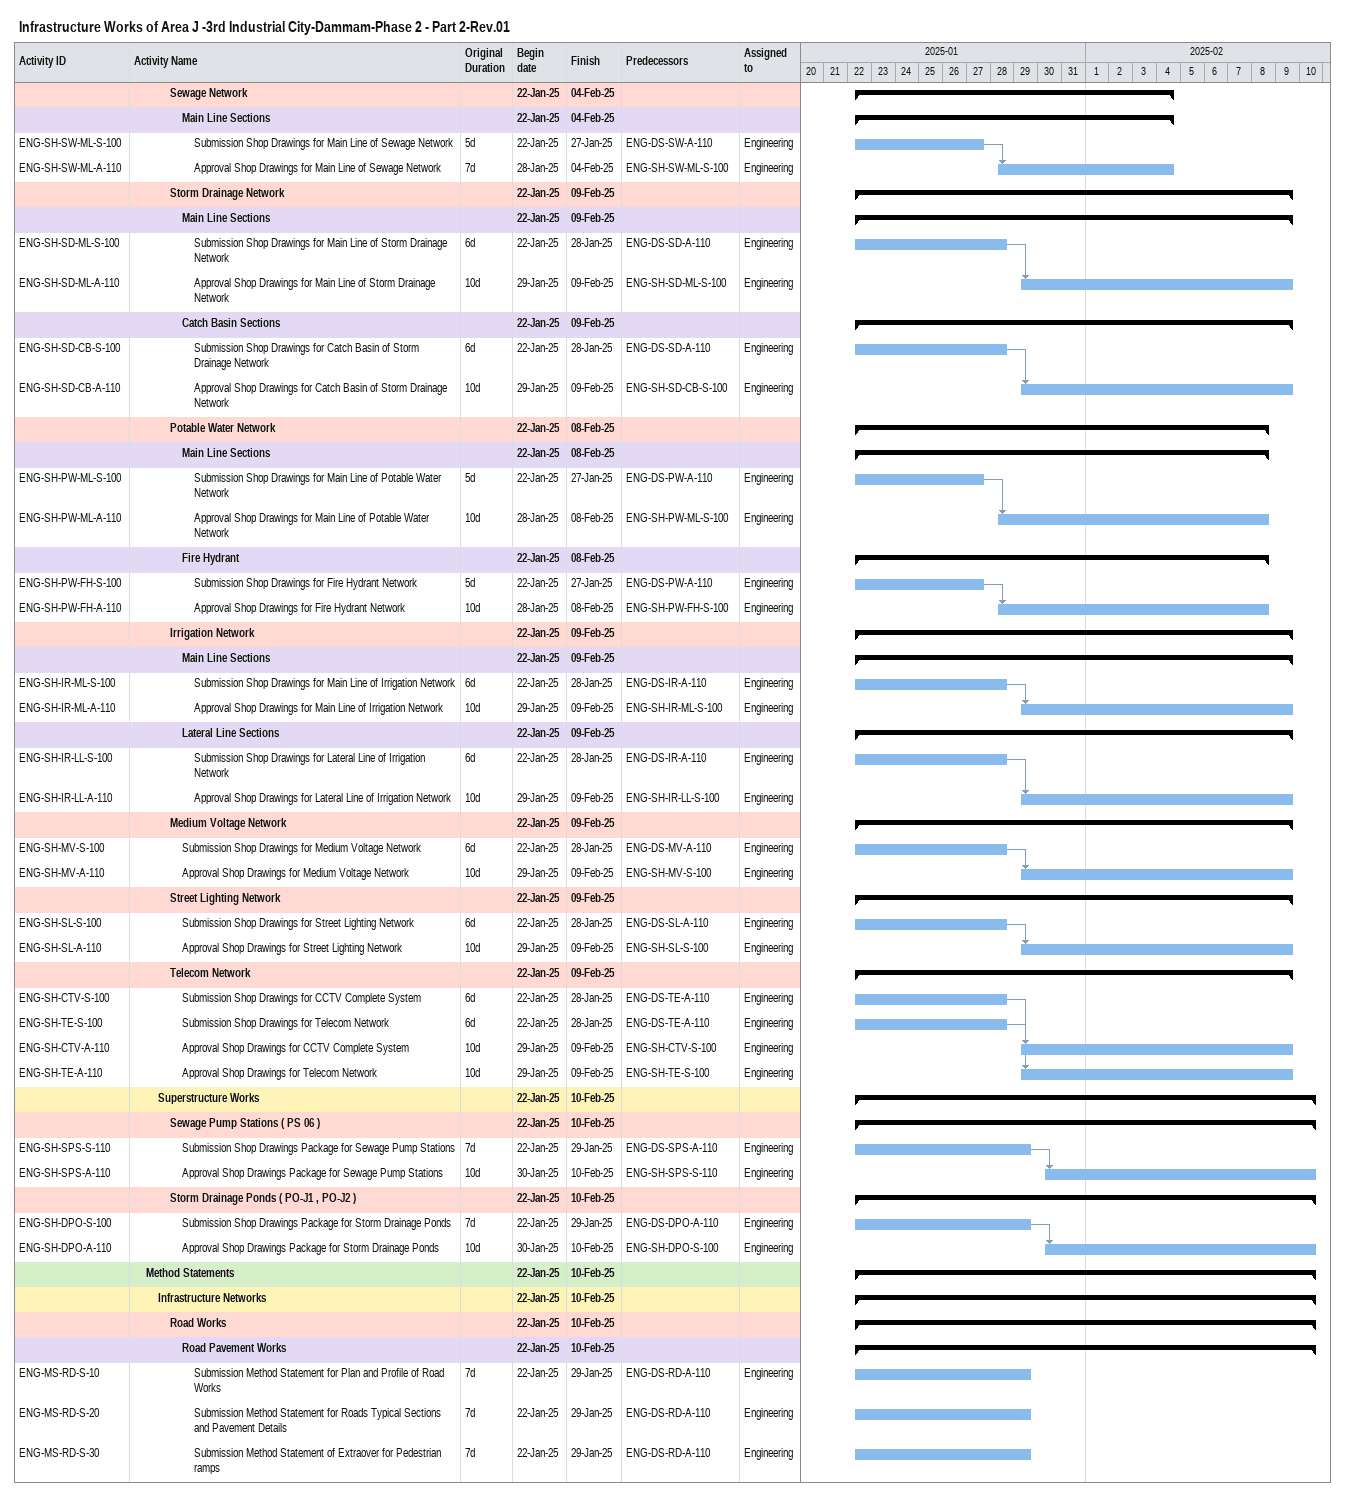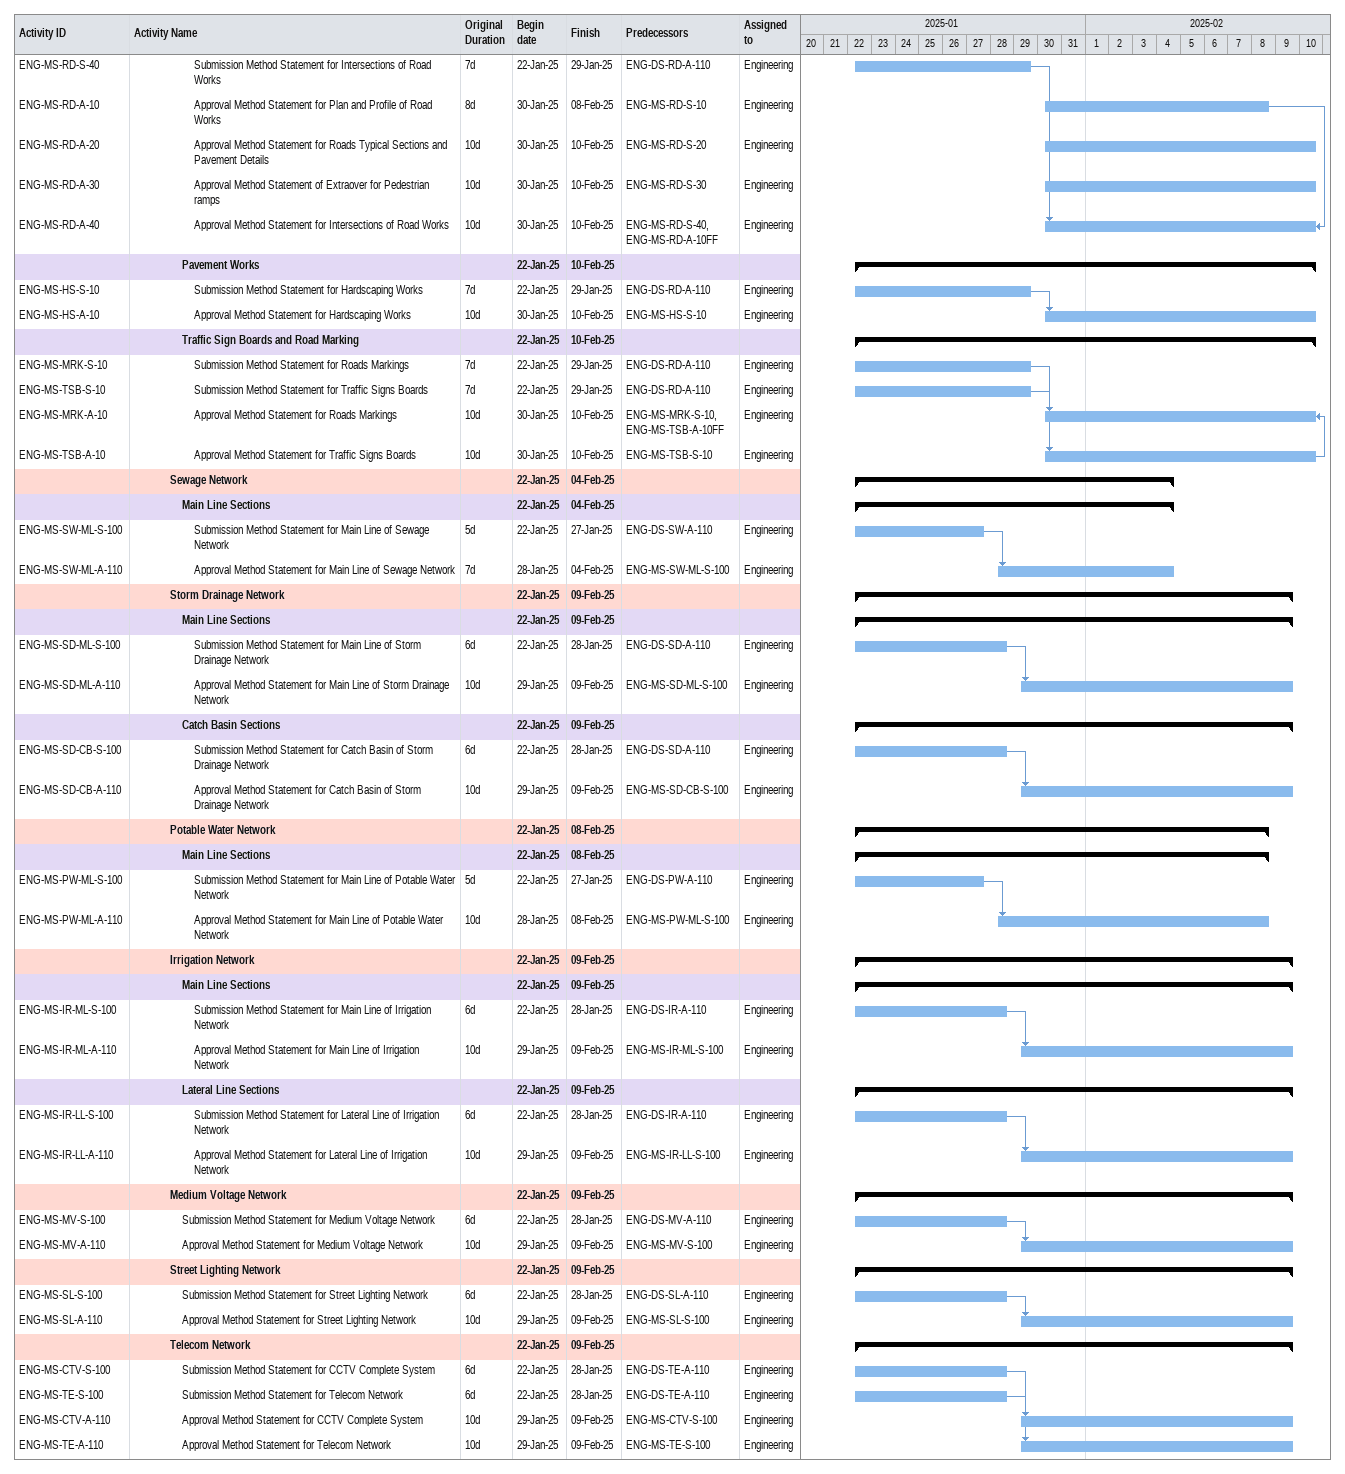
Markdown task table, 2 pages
Infrastructure Works of Area J -3rd Industrial City-Dammam-Phase 2 - Part 2-Rev.01

| ID | Level | Task | Original duration | Start | Finish | Predecessors | Resources |
|---|---|---|---|---|---|---|---|
|  | 4 | **Sewage Network** |  | 2025-01-22 | 2025-02-04 |  |  |
|  | 5 | **Main Line Sections** |  | 2025-01-22 | 2025-02-04 |  |  |
| ENG-SH-SW-ML-S-100 | 6 | Submission Shop Drawings for Main Line of Sewage Network | 5d | 2025-01-22 | 2025-01-27 | ENG-DS-SW-A-110 | Engineering |
| ENG-SH-SW-ML-A-110 | 6 | Approval Shop Drawings for Main Line of Sewage Network | 7d | 2025-01-28 | 2025-02-04 | ENG-SH-SW-ML-S-100 | Engineering |
|  | 4 | **Storm Drainage Network** |  | 2025-01-22 | 2025-02-09 |  |  |
|  | 5 | **Main Line Sections** |  | 2025-01-22 | 2025-02-09 |  |  |
| ENG-SH-SD-ML-S-100 | 6 | Submission Shop Drawings for Main Line of Storm Drainage Network | 6d | 2025-01-22 | 2025-01-28 | ENG-DS-SD-A-110 | Engineering |
| ENG-SH-SD-ML-A-110 | 6 | Approval Shop Drawings for Main Line of Storm Drainage Network | 10d | 2025-01-29 | 2025-02-09 | ENG-SH-SD-ML-S-100 | Engineering |
|  | 5 | **Catch Basin Sections** |  | 2025-01-22 | 2025-02-09 |  |  |
| ENG-SH-SD-CB-S-100 | 6 | Submission Shop Drawings for Catch Basin of Storm Drainage Network | 6d | 2025-01-22 | 2025-01-28 | ENG-DS-SD-A-110 | Engineering |
| ENG-SH-SD-CB-A-110 | 6 | Approval Shop Drawings for Catch Basin of Storm Drainage Network | 10d | 2025-01-29 | 2025-02-09 | ENG-SH-SD-CB-S-100 | Engineering |
|  | 4 | **Potable Water Network** |  | 2025-01-22 | 2025-02-08 |  |  |
|  | 5 | **Main Line Sections** |  | 2025-01-22 | 2025-02-08 |  |  |
| ENG-SH-PW-ML-S-100 | 6 | Submission Shop Drawings for Main Line of Potable Water Network | 5d | 2025-01-22 | 2025-01-27 | ENG-DS-PW-A-110 | Engineering |
| ENG-SH-PW-ML-A-110 | 6 | Approval Shop Drawings for Main Line of Potable Water Network | 10d | 2025-01-28 | 2025-02-08 | ENG-SH-PW-ML-S-100 | Engineering |
|  | 5 | **Fire Hydrant** |  | 2025-01-22 | 2025-02-08 |  |  |
| ENG-SH-PW-FH-S-100 | 6 | Submission Shop Drawings for Fire Hydrant Network | 5d | 2025-01-22 | 2025-01-27 | ENG-DS-PW-A-110 | Engineering |
| ENG-SH-PW-FH-A-110 | 6 | Approval Shop Drawings for Fire Hydrant Network | 10d | 2025-01-28 | 2025-02-08 | ENG-SH-PW-FH-S-100 | Engineering |
|  | 4 | **Irrigation Network** |  | 2025-01-22 | 2025-02-09 |  |  |
|  | 5 | **Main Line Sections** |  | 2025-01-22 | 2025-02-09 |  |  |
| ENG-SH-IR-ML-S-100 | 6 | Submission Shop Drawings for Main Line of Irrigation Network | 6d | 2025-01-22 | 2025-01-28 | ENG-DS-IR-A-110 | Engineering |
| ENG-SH-IR-ML-A-110 | 6 | Approval Shop Drawings for Main Line of Irrigation Network | 10d | 2025-01-29 | 2025-02-09 | ENG-SH-IR-ML-S-100 | Engineering |
|  | 5 | **Lateral Line Sections** |  | 2025-01-22 | 2025-02-09 |  |  |
| ENG-SH-IR-LL-S-100 | 6 | Submission Shop Drawings for Lateral Line of Irrigation Network | 6d | 2025-01-22 | 2025-01-28 | ENG-DS-IR-A-110 | Engineering |
| ENG-SH-IR-LL-A-110 | 6 | Approval Shop Drawings for Lateral Line of Irrigation Network | 10d | 2025-01-29 | 2025-02-09 | ENG-SH-IR-LL-S-100 | Engineering |
|  | 4 | **Medium Voltage Network** |  | 2025-01-22 | 2025-02-09 |  |  |
| ENG-SH-MV-S-100 | 5 | Submission Shop Drawings for Medium Voltage Network | 6d | 2025-01-22 | 2025-01-28 | ENG-DS-MV-A-110 | Engineering |
| ENG-SH-MV-A-110 | 5 | Approval Shop Drawings for Medium Voltage Network | 10d | 2025-01-29 | 2025-02-09 | ENG-SH-MV-S-100 | Engineering |
|  | 4 | **Street Lighting Network** |  | 2025-01-22 | 2025-02-09 |  |  |
| ENG-SH-SL-S-100 | 5 | Submission Shop Drawings for Street Lighting Network | 6d | 2025-01-22 | 2025-01-28 | ENG-DS-SL-A-110 | Engineering |
| ENG-SH-SL-A-110 | 5 | Approval Shop Drawings for Street Lighting Network | 10d | 2025-01-29 | 2025-02-09 | ENG-SH-SL-S-100 | Engineering |
|  | 4 | **Telecom Network** |  | 2025-01-22 | 2025-02-09 |  |  |
| ENG-SH-CTV-S-100 | 5 | Submission Shop Drawings for CCTV Complete System | 6d | 2025-01-22 | 2025-01-28 | ENG-DS-TE-A-110 | Engineering |
| ENG-SH-TE-S-100 | 5 | Submission Shop Drawings for Telecom Network | 6d | 2025-01-22 | 2025-01-28 | ENG-DS-TE-A-110 | Engineering |
| ENG-SH-CTV-A-110 | 5 | Approval Shop Drawings for CCTV Complete System | 10d | 2025-01-29 | 2025-02-09 | ENG-SH-CTV-S-100 | Engineering |
| ENG-SH-TE-A-110 | 5 | Approval Shop Drawings for Telecom Network | 10d | 2025-01-29 | 2025-02-09 | ENG-SH-TE-S-100 | Engineering |
|  | 3 | **Superstructure Works** |  | 2025-01-22 | 2025-02-10 |  |  |
|  | 4 | **Sewage Pump Stations ( PS 06 )** |  | 2025-01-22 | 2025-02-10 |  |  |
| ENG-SH-SPS-S-110 | 5 | Submission Shop Drawings Package for Sewage Pump Stations | 7d | 2025-01-22 | 2025-01-29 | ENG-DS-SPS-A-110 | Engineering |
| ENG-SH-SPS-A-110 | 5 | Approval Shop Drawings Package for Sewage Pump Stations | 10d | 2025-01-30 | 2025-02-10 | ENG-SH-SPS-S-110 | Engineering |
|  | 4 | **Storm Drainage Ponds ( PO-J1 , PO-J2 )** |  | 2025-01-22 | 2025-02-10 |  |  |
| ENG-SH-DPO-S-100 | 5 | Submission Shop Drawings Package for Storm Drainage Ponds | 7d | 2025-01-22 | 2025-01-29 | ENG-DS-DPO-A-110 | Engineering |
| ENG-SH-DPO-A-110 | 5 | Approval Shop Drawings Package for Storm Drainage Ponds | 10d | 2025-01-30 | 2025-02-10 | ENG-SH-DPO-S-100 | Engineering |
|  | 2 | **Method Statements** |  | 2025-01-22 | 2025-02-10 |  |  |
|  | 3 | **Infrastructure Networks** |  | 2025-01-22 | 2025-02-10 |  |  |
|  | 4 | **Road Works** |  | 2025-01-22 | 2025-02-10 |  |  |
|  | 5 | **Road Pavement Works** |  | 2025-01-22 | 2025-02-10 |  |  |
| ENG-MS-RD-S-10 | 6 | Submission Method Statement for Plan and Profile of Road Works | 7d | 2025-01-22 | 2025-01-29 | ENG-DS-RD-A-110 | Engineering |
| ENG-MS-RD-S-20 | 6 | Submission Method Statement for Roads Typical Sections and Pavement Details | 7d | 2025-01-22 | 2025-01-29 | ENG-DS-RD-A-110 | Engineering |
| ENG-MS-RD-S-30 | 6 | Submission Method Statement of Extraover for Pedestrian ramps | 7d | 2025-01-22 | 2025-01-29 | ENG-DS-RD-A-110 | Engineering |
| ENG-MS-RD-S-40 | 6 | Submission Method Statement for Intersections of Road Works | 7d | 2025-01-22 | 2025-01-29 | ENG-DS-RD-A-110 | Engineering |
| ENG-MS-RD-A-10 | 6 | Approval Method Statement for Plan and Profile of Road Works | 8d | 2025-01-30 | 2025-02-08 | ENG-MS-RD-S-10 | Engineering |
| ENG-MS-RD-A-20 | 6 | Approval Method Statement for Roads Typical Sections and Pavement Details | 10d | 2025-01-30 | 2025-02-10 | ENG-MS-RD-S-20 | Engineering |
| ENG-MS-RD-A-30 | 6 | Approval Method Statement of Extraover for Pedestrian ramps | 10d | 2025-01-30 | 2025-02-10 | ENG-MS-RD-S-30 | Engineering |
| ENG-MS-RD-A-40 | 6 | Approval Method Statement for Intersections of Road Works | 10d | 2025-01-30 | 2025-02-10 | ENG-MS-RD-S-40, ENG-MS-RD-A-10FF | Engineering |
|  | 5 | **Pavement Works** |  | 2025-01-22 | 2025-02-10 |  |  |
| ENG-MS-HS-S-10 | 6 | Submission Method Statement for Hardscaping Works | 7d | 2025-01-22 | 2025-01-29 | ENG-DS-RD-A-110 | Engineering |
| ENG-MS-HS-A-10 | 6 | Approval Method Statement for Hardscaping Works | 10d | 2025-01-30 | 2025-02-10 | ENG-MS-HS-S-10 | Engineering |
|  | 5 | **Traffic Sign Boards and Road Marking** |  | 2025-01-22 | 2025-02-10 |  |  |
| ENG-MS-MRK-S-10 | 6 | Submission Method Statement for Roads Markings | 7d | 2025-01-22 | 2025-01-29 | ENG-DS-RD-A-110 | Engineering |
| ENG-MS-TSB-S-10 | 6 | Submission Method Statement for Traffic Signs Boards | 7d | 2025-01-22 | 2025-01-29 | ENG-DS-RD-A-110 | Engineering |
| ENG-MS-MRK-A-10 | 6 | Approval Method Statement for Roads Markings | 10d | 2025-01-30 | 2025-02-10 | ENG-MS-MRK-S-10, ENG-MS-TSB-A-10FF | Engineering |
| ENG-MS-TSB-A-10 | 6 | Approval Method Statement for Traffic Signs Boards | 10d | 2025-01-30 | 2025-02-10 | ENG-MS-TSB-S-10 | Engineering |
|  | 4 | **Sewage Network** |  | 2025-01-22 | 2025-02-04 |  |  |
|  | 5 | **Main Line Sections** |  | 2025-01-22 | 2025-02-04 |  |  |
| ENG-MS-SW-ML-S-100 | 6 | Submission Method Statement for Main Line of Sewage Network | 5d | 2025-01-22 | 2025-01-27 | ENG-DS-SW-A-110 | Engineering |
| ENG-MS-SW-ML-A-110 | 6 | Approval Method Statement for Main Line of Sewage Network | 7d | 2025-01-28 | 2025-02-04 | ENG-MS-SW-ML-S-100 | Engineering |
|  | 4 | **Storm Drainage Network** |  | 2025-01-22 | 2025-02-09 |  |  |
|  | 5 | **Main Line Sections** |  | 2025-01-22 | 2025-02-09 |  |  |
| ENG-MS-SD-ML-S-100 | 6 | Submission Method Statement for Main Line of Storm Drainage Network | 6d | 2025-01-22 | 2025-01-28 | ENG-DS-SD-A-110 | Engineering |
| ENG-MS-SD-ML-A-110 | 6 | Approval Method Statement for Main Line of Storm Drainage Network | 10d | 2025-01-29 | 2025-02-09 | ENG-MS-SD-ML-S-100 | Engineering |
|  | 5 | **Catch Basin Sections** |  | 2025-01-22 | 2025-02-09 |  |  |
| ENG-MS-SD-CB-S-100 | 6 | Submission Method Statement for Catch Basin of Storm Drainage Network | 6d | 2025-01-22 | 2025-01-28 | ENG-DS-SD-A-110 | Engineering |
| ENG-MS-SD-CB-A-110 | 6 | Approval Method Statement for Catch Basin of Storm Drainage Network | 10d | 2025-01-29 | 2025-02-09 | ENG-MS-SD-CB-S-100 | Engineering |
|  | 4 | **Potable Water Network** |  | 2025-01-22 | 2025-02-08 |  |  |
|  | 5 | **Main Line Sections** |  | 2025-01-22 | 2025-02-08 |  |  |
| ENG-MS-PW-ML-S-100 | 6 | Submission Method Statement for Main Line of Potable Water Network | 5d | 2025-01-22 | 2025-01-27 | ENG-DS-PW-A-110 | Engineering |
| ENG-MS-PW-ML-A-110 | 6 | Approval Method Statement for Main Line of Potable Water Network | 10d | 2025-01-28 | 2025-02-08 | ENG-MS-PW-ML-S-100 | Engineering |
|  | 4 | **Irrigation Network** |  | 2025-01-22 | 2025-02-09 |  |  |
|  | 5 | **Main Line Sections** |  | 2025-01-22 | 2025-02-09 |  |  |
| ENG-MS-IR-ML-S-100 | 6 | Submission Method Statement for Main Line of Irrigation Network | 6d | 2025-01-22 | 2025-01-28 | ENG-DS-IR-A-110 | Engineering |
| ENG-MS-IR-ML-A-110 | 6 | Approval Method Statement for Main Line of Irrigation Network | 10d | 2025-01-29 | 2025-02-09 | ENG-MS-IR-ML-S-100 | Engineering |
|  | 5 | **Lateral Line Sections** |  | 2025-01-22 | 2025-02-09 |  |  |
| ENG-MS-IR-LL-S-100 | 6 | Submission Method Statement for Lateral Line of Irrigation Network | 6d | 2025-01-22 | 2025-01-28 | ENG-DS-IR-A-110 | Engineering |
| ENG-MS-IR-LL-A-110 | 6 | Approval Method Statement for Lateral Line of Irrigation Network | 10d | 2025-01-29 | 2025-02-09 | ENG-MS-IR-LL-S-100 | Engineering |
|  | 4 | **Medium Voltage Network** |  | 2025-01-22 | 2025-02-09 |  |  |
| ENG-MS-MV-S-100 | 5 | Submission Method Statement for Medium Voltage Network | 6d | 2025-01-22 | 2025-01-28 | ENG-DS-MV-A-110 | Engineering |
| ENG-MS-MV-A-110 | 5 | Approval Method Statement for Medium Voltage Network | 10d | 2025-01-29 | 2025-02-09 | ENG-MS-MV-S-100 | Engineering |
|  | 4 | **Street Lighting Network** |  | 2025-01-22 | 2025-02-09 |  |  |
| ENG-MS-SL-S-100 | 5 | Submission Method Statement for Street Lighting Network | 6d | 2025-01-22 | 2025-01-28 | ENG-DS-SL-A-110 | Engineering |
| ENG-MS-SL-A-110 | 5 | Approval Method Statement for Street Lighting Network | 10d | 2025-01-29 | 2025-02-09 | ENG-MS-SL-S-100 | Engineering |
|  | 4 | **Telecom Network** |  | 2025-01-22 | 2025-02-09 |  |  |
| ENG-MS-CTV-S-100 | 5 | Submission Method Statement for CCTV Complete System | 6d | 2025-01-22 | 2025-01-28 | ENG-DS-TE-A-110 | Engineering |
| ENG-MS-TE-S-100 | 5 | Submission Method Statement for Telecom Network | 6d | 2025-01-22 | 2025-01-28 | ENG-DS-TE-A-110 | Engineering |
| ENG-MS-CTV-A-110 | 5 | Approval Method Statement for CCTV Complete System | 10d | 2025-01-29 | 2025-02-09 | ENG-MS-CTV-S-100 | Engineering |
| ENG-MS-TE-A-110 | 5 | Approval Method Statement for Telecom Network | 10d | 2025-01-29 | 2025-02-09 | ENG-MS-TE-S-100 | Engineering |
